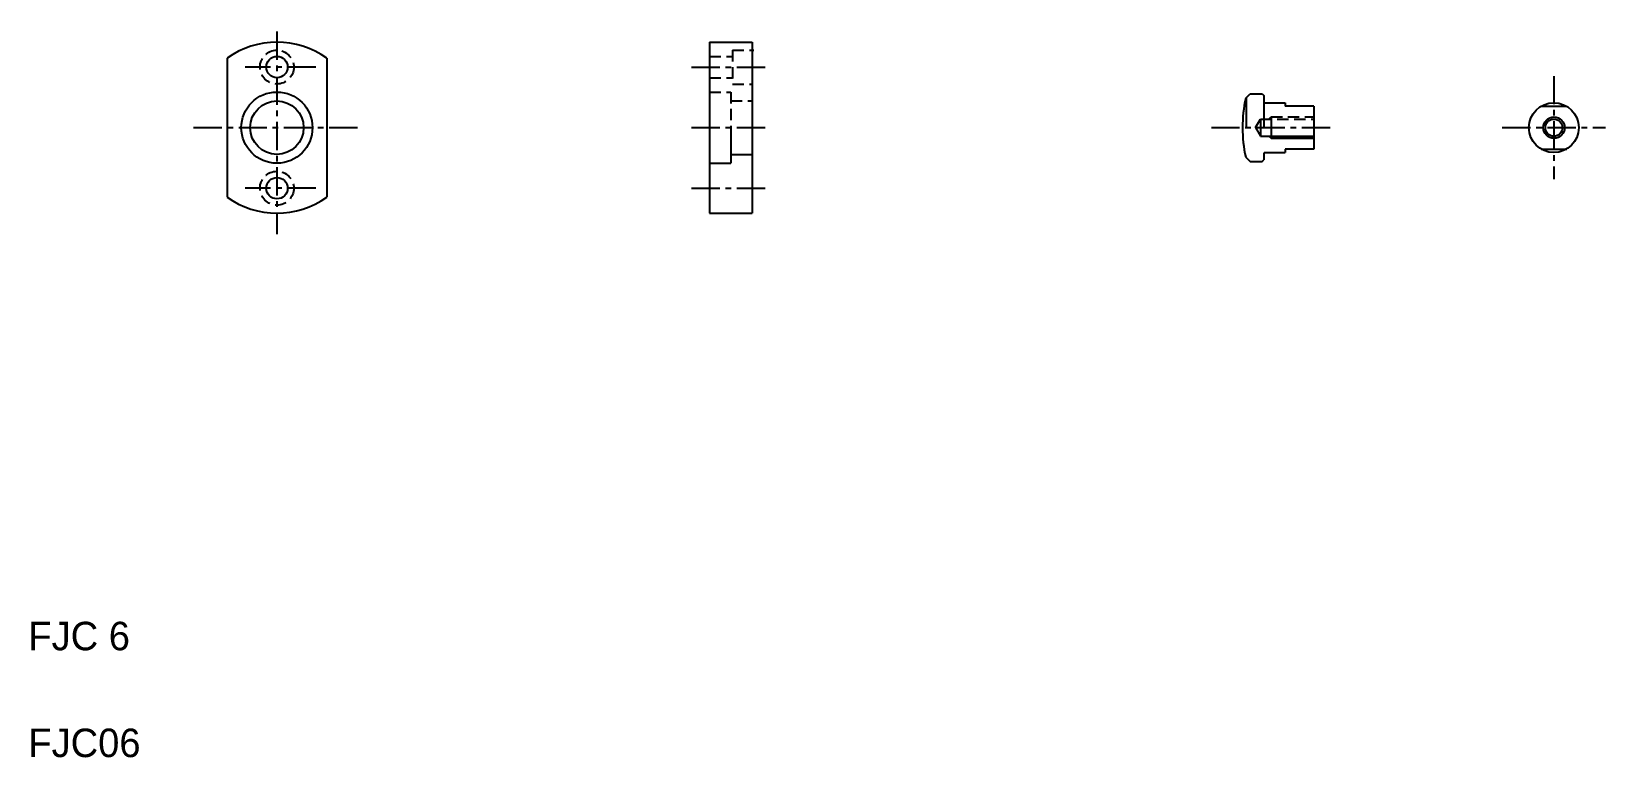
# Model space of a CAD drawing. Extents: x 21 to 463, y 20 to 224.
import ezdxf

# ---------------------------------------------------------------- set-up
doc = ezdxf.new("R2010")
doc.units = 0
doc.header["$LTSCALE"] = 0.25
doc.linetypes.add('CENTER', pattern=[50.8, 31.75, -6.35, 6.35, -6.35])
doc.linetypes.add('DASHED', pattern=[19.05, 12.7, -6.35])
doc.layers.get('0').update_dxf_attribs({"linetype": 'CONTINUOUS'})
doc.layers.add('CENTER', color=1, linetype='CENTER')

msp = doc.modelspace()

# ---------------------------------------------------------------- linework, layer by layer
for p, q in [((211.284153, 220.744963), (223.284155, 220.744963)), ((211.284153, 220.744963), (211.284153, 172.744963)), ((223.284155, 220.744963), (223.284155, 172.744963)), ((75.799019, 216.238549), (75.799019, 177.251374)), ((103.799019, 216.238552), (103.799019, 177.251372)), ((211.284153, 208.744963), (211.284153, 208.745063)), ((361.890059, 205.01869), (363.116332, 206.244963)), ((362.116332, 196.744963), (362.116332, 205.244963)), ((363.116332, 206.244963), (366.503935, 206.244963)), ((366.503935, 206.244963), (367.003935, 205.744963)), ((367.003935, 205.744963), (367.003935, 196.744963)), ((367.203654, 203.744963), (373.003936, 203.744963)), ((373.003936, 203.744963), (373.003936, 202.744963)), ((381.003936, 202.744963), (373.003936, 202.744963)), ((381.003936, 202.744963), (381.003936, 190.744963)), ((444.835352, 202.744963), (452.046454, 202.744963)), ((211.284153, 196.744963), (211.284253, 196.744963)), ((217.284154, 196.744963), (217.284154, 186.744963)), ((364.618295, 196.744963), (366.003935, 194.344963)), ((366.003935, 196.744963), (366.003935, 194.344963)), ((369.003935, 196.744963), (369.003935, 193.744963)), ((366.003935, 194.344963), (381.003936, 194.344963)), ((373.003936, 190.744963), (373.003936, 189.744963)), ((381.003936, 190.744963), (373.003936, 190.744963)), ((444.835352, 190.744963), (452.046454, 190.744963)), ((211.284153, 186.744963), (217.284154, 186.744963)), ((217.284154, 189.244963), (223.284155, 189.244963)), ((361.890059, 188.471236), (363.116332, 187.244963)), ((363.116332, 187.244963), (366.503935, 187.244963)), ((366.503935, 187.244963), (367.003935, 187.744963)), ((367.003935, 189.544961), (367.003935, 187.744963)), ((367.203654, 189.744963), (373.003936, 189.744963)), ((211.284153, 172.744963), (223.284155, 172.744963))]:
    msp.add_line(p, q)
at = {"color": 3, "linetype": 'DASHED'}
for p, q in [((211.284153, 216.744963), (217.784155, 216.744963)), ((217.784155, 218.494964), (223.784155, 218.494964)), ((217.784155, 218.494964), (217.784155, 208.994963)), ((211.284153, 210.744963), (217.784155, 210.744963)), ((217.784155, 208.994963), (223.284155, 208.994963)), ((211.284153, 206.744963), (217.284154, 206.744963)), ((217.284154, 206.744963), (217.284154, 195.244963)), ((217.284154, 204.244963), (223.284155, 204.244963)), ((364.618295, 196.744963), (366.003935, 199.144963)), ((366.003935, 199.144963), (381.003936, 199.144963)), ((366.003935, 199.144963), (366.003935, 196.744963)), ((368.403936, 199.144963), (369.003937, 199.744964)), ((369.003935, 199.744963), (381.003936, 199.744963)), ((369.003935, 199.744963), (369.003935, 196.744963))]:
    msp.add_line(p, q, dxfattribs=at)
at = {"color": 1, "linetype": 'CENTER'}
for p, q in [((100.702057, 213.744963), (80.883043, 213.744963)), ((66.367711, 196.744963), (112.984263, 196.744963)), ((100.702057, 179.744963), (80.883043, 179.744963))]:
    msp.add_line(p, q, dxfattribs=at)
at = {"color": 3}
for p, q in [((368.403934, 194.344963), (369.003937, 193.744961)), ((369.003935, 193.744963), (381.003936, 193.744963))]:
    msp.add_line(p, q, dxfattribs=at)
at = {"color": 3, "linetype": 'DASHED'}
for centre in [(89.799019, 213.744962), (89.79902, 179.744962)]:
    msp.add_circle(centre, 4.75, dxfattribs=at)
for centre, radius in [((89.799019, 213.744962), 3), ((89.799022, 196.744963), 10), ((89.799022, 196.744963), 7.5), ((448.440903, 196.744963), 7), ((448.440903, 196.744963), 2.4), ((89.799022, 179.744962), 3)]:
    msp.add_circle(centre, radius)
at = {"color": 3}
msp.add_circle((448.440903, 196.744963), 3, dxfattribs=at)
for centre, radius, start, end in [((89.799021, 196.744962), 24, 54.314671, 125.685341), ((399.06507, 196.744963), 38.08459, 167.452668, 192.547332), ((367.203936, 203.944963), 0.2, 179.99999, 270), ((367.203937, 189.544961), 0.200002, 90.000206, 180), ((89.799021, 196.744962), 24, 234.314661, 305.685331)]:
    msp.add_arc(centre, radius, start, end)
at = {"layer": 'CENTER', "color": 1, "linetype": 'CENTER'}
for p, q in [((89.799019, 223.744963), (89.799019, 166.852757)), ((206.284153, 213.744963), (228.284155, 213.744963)), ((448.440903, 211.244963), (448.440903, 182.244963)), ((206.284153, 196.744963), (228.284155, 196.744963)), ((352.241707, 196.744963), (385.636535, 196.744963)), ((433.940899, 196.744963), (462.940904, 196.744963)), ((206.284153, 179.744963), (228.284155, 179.744963))]:
    msp.add_line(p, q, dxfattribs=at)

# ---------------------------------------------------------------- texts
for s, p in [('FJC 6', (20, 50)), ('FJC06', (20, 20))]:
    msp.add_text(s, height=8).set_placement(p)

doc.saveas('drawing.dxf')
